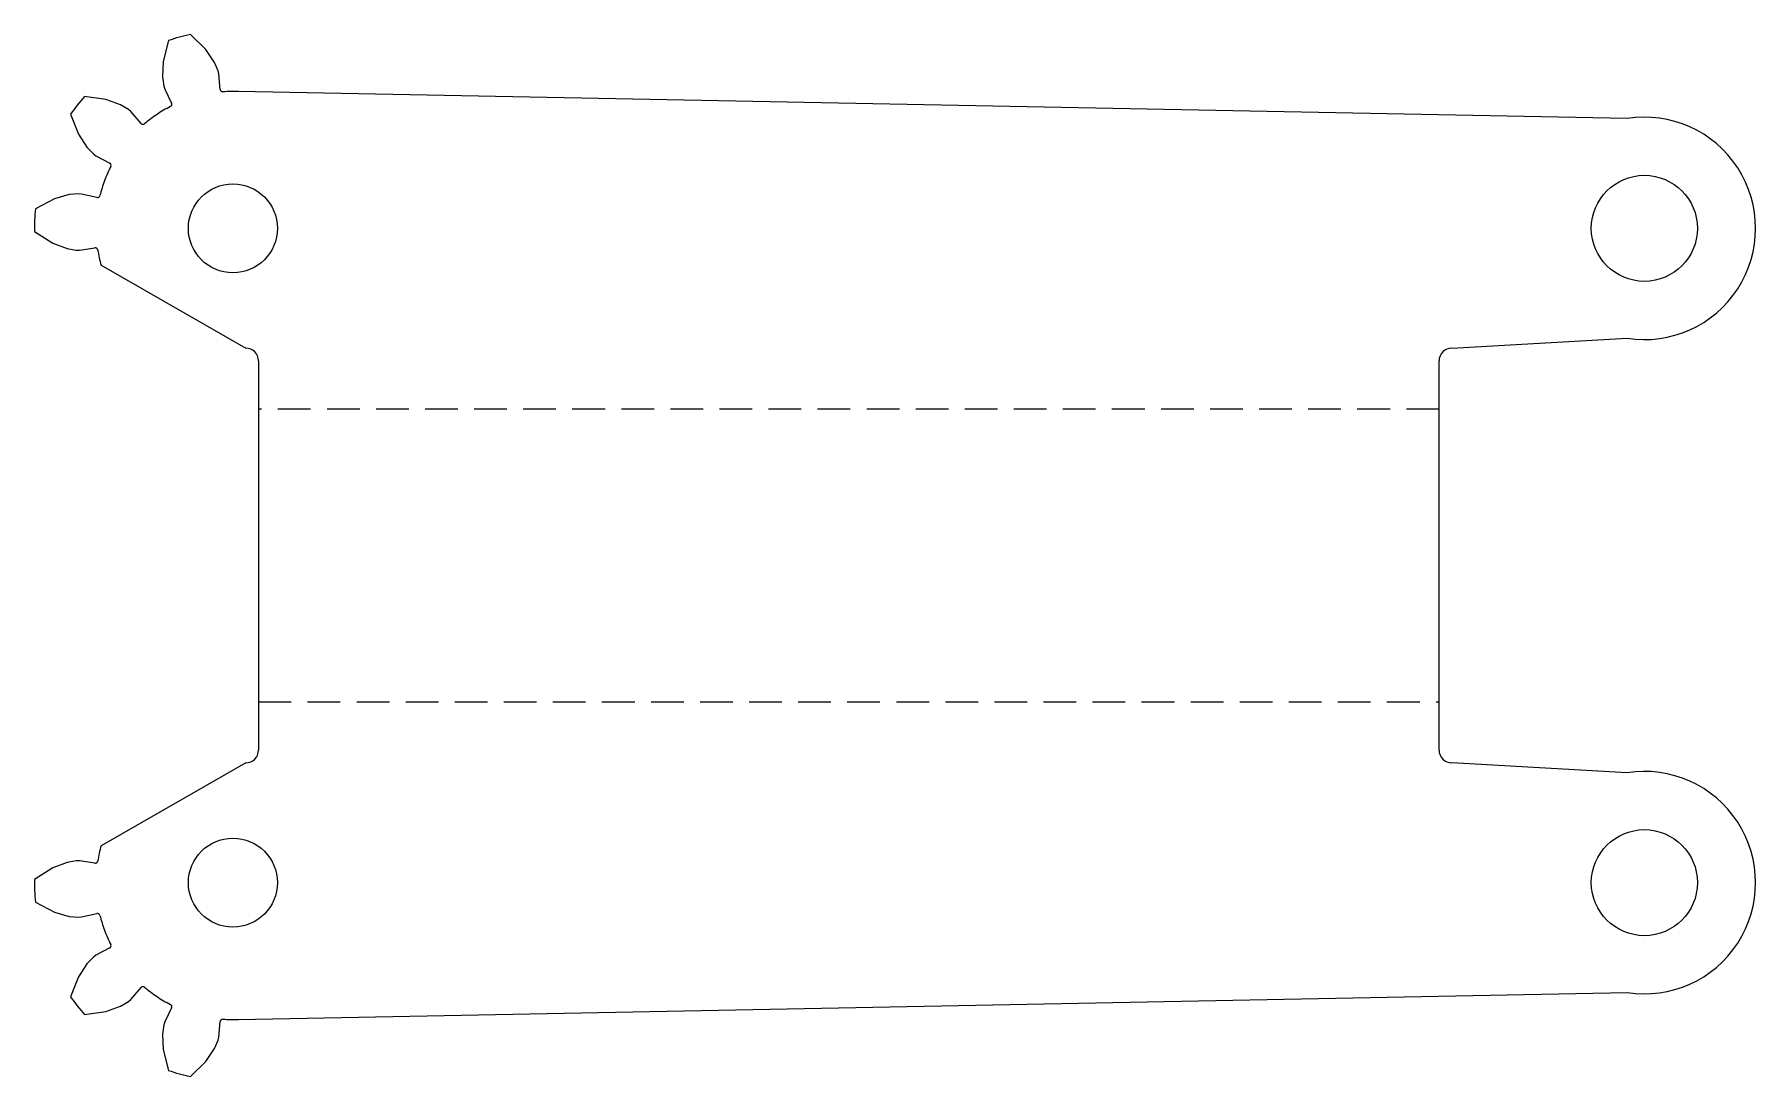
# Model space of a CAD drawing. Header units: millimetres. Extents: x -23 to 178, y -61 to 61.
import ezdxf

# ---------------------------------------------------------------- set-up
doc = ezdxf.new("R2010")
doc.units = ezdxf.units.MM
doc.linetypes.add('DASHED', pattern=[5.735197, 3.823465, -1.911732])
doc.layers.add('bendUp', color=5, linetype='DASHED')
doc.layers.add('outline', color=7, linetype='Continuous')

msp = doc.modelspace()

# ---------------------------------------------------------------- linework, layer by layer
at = {"layer": 'bendUp'}
for p, q in [((141, 17.12), (3, 17.12)), ((3, -17.12), (141, -17.12))]:
    msp.add_line(p, q, dxfattribs=at)
at = {"layer": 'outline'}
for p, q in [((-3.17, 59.14), (-4.97, 60.91)), ((-7.53, 60.19), (-8.15, 57.74)), ((-2.15, 57.64), (-3.17, 59.14)), ((-8.15, 57.74), (-8.24, 55.94)), ((-1.73, 56.65), (-2.15, 57.64)), ((-1.65, 56.29), (-1.73, 56.65)), ((-8.24, 55.94), (-8.08, 54.87)), ((-8.08, 54.87), (-7.97, 54.52)), ((-7.97, 54.52), (-7.16, 52.88)), ((-1.48, 54.47), (-1.65, 56.29)), ((-14.84, 53.28), (-17.34, 53.66)), ((-13.14, 52.67), (-14.84, 53.28)), ((-12.22, 52.12), (-13.14, 52.67)), ((163, 51.09), (0.66, 54.23)), ((-18.99, 51.57), (-18.05, 49.23)), ((-11.94, 51.88), (-12.22, 52.12)), ((-10.74, 50.5), (-11.94, 51.88)), ((-18.05, 49.23), (-17.07, 47.72)), ((-17.07, 47.72), (-16.31, 46.94)), ((-16.31, 46.94), (-16.02, 46.73)), ((-16.02, 46.73), (-14.4, 45.87)), ((-18.04, 42.29), (-19.12, 42.19)), ((-17.68, 42.25), (-18.04, 42.29)), ((-15.89, 41.85), (-17.68, 42.25)), ((-20.85, 41.69), (-23.09, 40.52)), ((-19.12, 42.19), (-20.85, 41.69)), ((-23.2, 37.87), (-21.06, 36.52)), ((-21.06, 36.52), (-19.37, 35.88)), ((-19.37, 35.88), (-18.31, 35.69)), ((-18.31, 35.69), (-17.95, 35.7)), ((-17.95, 35.7), (-16.14, 35.95)), ((-15.41, 33.93), (1.5, 24.24)), ((142.5, 24.24), (163, 25.4)), ((3, 22.74), (3, 20.24)), ((141, 20.24), (141, 22.74)), ((3, 20.24), (3, 14)), ((141, 14), (141, 20.24)), ((3, 14), (3, -14)), ((141, -14), (141, 14)), ((3, -14), (3, -20.24)), ((141, -20.24), (141, -14)), ((3, -20.24), (3, -22.74)), ((141, -22.74), (141, -20.24)), ((1.5, -24.24), (-15.41, -33.93)), ((163, -25.4), (142.5, -24.24)), ((-19.37, -35.88), (-21.06, -36.52)), ((-18.31, -35.69), (-19.37, -35.88)), ((-17.95, -35.7), (-18.31, -35.69)), ((-16.14, -35.95), (-17.95, -35.7)), ((-21.06, -36.52), (-23.2, -37.87)), ((-23.09, -40.52), (-20.85, -41.69)), ((-20.85, -41.69), (-19.12, -42.19)), ((-19.12, -42.19), (-18.04, -42.29)), ((-17.68, -42.25), (-15.89, -41.85)), ((-18.04, -42.29), (-17.68, -42.25)), ((-14.4, -45.87), (-16.02, -46.73)), ((-17.07, -47.72), (-18.05, -49.23)), ((-16.31, -46.94), (-17.07, -47.72)), ((-16.02, -46.73), (-16.31, -46.94)), ((-18.05, -49.23), (-18.99, -51.57)), ((-13.14, -52.67), (-12.22, -52.12)), ((-12.22, -52.12), (-11.94, -51.88)), ((-11.94, -51.88), (-10.74, -50.5)), ((0.66, -54.23), (163, -51.09)), ((-17.34, -53.66), (-14.84, -53.28)), ((-14.84, -53.28), (-13.14, -52.67)), ((-7.16, -52.88), (-7.97, -54.52)), ((-8.08, -54.87), (-8.24, -55.94)), ((-8.24, -55.94), (-8.15, -57.74)), ((-7.97, -54.52), (-8.08, -54.87)), ((-1.73, -56.65), (-1.65, -56.29)), ((-1.65, -56.29), (-1.48, -54.47)), ((-8.15, -57.74), (-7.53, -60.19)), ((-3.17, -59.14), (-2.15, -57.64)), ((-2.15, -57.64), (-1.73, -56.65)), ((-4.97, -60.91), (-3.17, -59.14))]:
    msp.add_line(p, q, dxfattribs=at)
for centre, radius in [((165, 38.24), 6.2), ((0, 38.24), 5.2), ((165, -38.24), 6.2), ((0, -38.24), 5.2)]:
    msp.add_circle(centre, radius, dxfattribs=at)
for centre, radius, start, end in [((0, 38.24), 23.2, 102.3706, 108.9294), ((-1.18, 54.5), 0.3, 185.219, 274.1644), ((0, 38.24), 23.2, 138.3706, 144.9294), ((0, 38.24), 16, 117.1356, 123.65), ((-7.43, 52.75), 0.3, 297.1356, 26.081), ((0, 38.24), 16, 87.65, 94.1644), ((-10.51, 50.7), 0.3, 221.219, 310.1644), ((0, 38.24), 16, 123.65, 130.1644), ((165, 38.24), 13, 261.1501, 98.8499), ((0, 38.24), 16, 153.1356, 159.65), ((-14.54, 45.61), 0.3, 333.1356, 62.081), ((0, 38.24), 16, 159.65, 166.1644), ((0, 38.24), 23.2, 174.3706, 180.9294), ((-15.83, 42.14), 0.3, 257.219, 346.1644), ((-16.09, 35.66), 0.3, 9.1356, 98.081), ((0, 38.24), 16, 189.1356, 195.65), ((1.5, 22.74), 1.5, 0, 90), ((142.5, 22.74), 1.5, 90, 180), ((1.5, -22.74), 1.5, 270, 0), ((142.5, -22.74), 1.5, 180, 270), ((165, -38.24), 13, 261.1501, 98.8499), ((0, -38.24), 16, 164.35, 170.8644), ((-16.09, -35.66), 0.3, 261.919, 350.8644), ((0, -38.24), 23.2, 179.0706, 185.6294), ((-15.83, -42.14), 0.3, 13.8356, 102.781), ((0, -38.24), 16, 193.8356, 200.35), ((0, -38.24), 16, 200.35, 206.8644), ((-14.54, -45.61), 0.3, 297.919, 26.8644), ((0, -38.24), 23.2, 215.0706, 221.6294), ((-10.51, -50.7), 0.3, 49.8356, 138.781), ((0, -38.24), 16, 229.8356, 236.35), ((0, -38.24), 16, 236.35, 242.8644), ((-7.43, -52.75), 0.3, 333.919, 62.8644), ((-1.18, -54.5), 0.3, 85.8356, 174.781), ((0, -38.24), 16, 265.8356, 272.35), ((0, -38.24), 23.2, 251.0706, 257.6294)]:
    msp.add_arc(centre, radius, start, end, dxfattribs=at)

doc.saveas('drawing.dxf')
